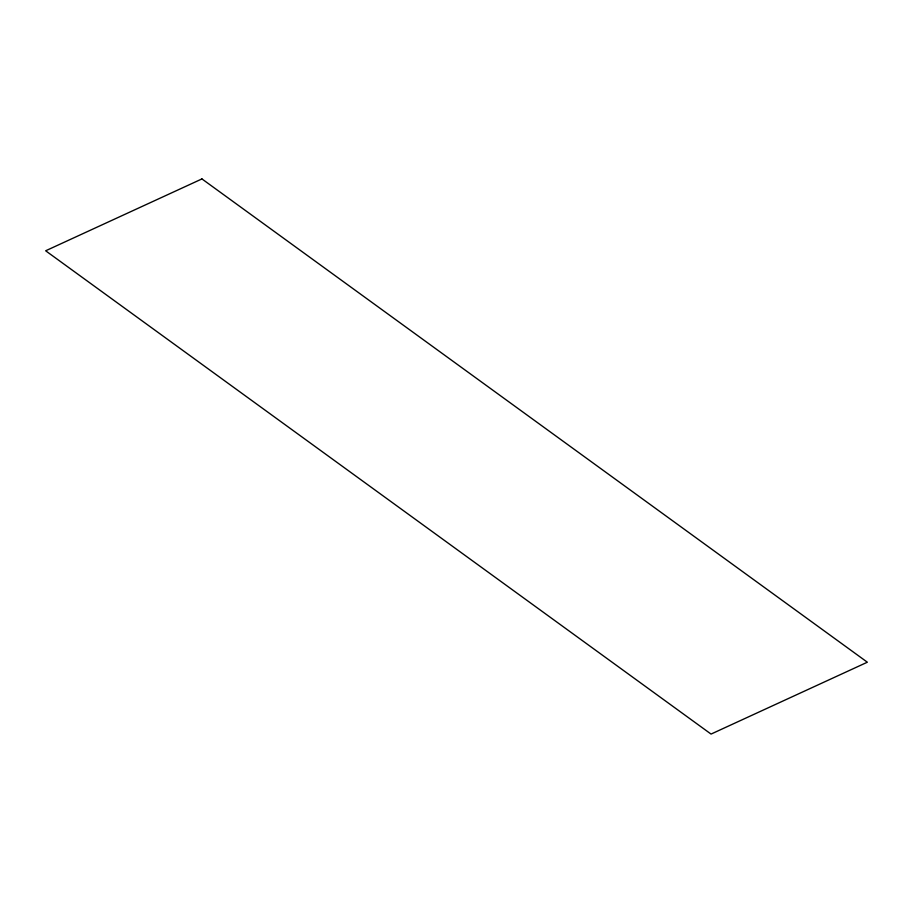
<?xml version="1.0" encoding="UTF-8"?>
<svg xmlns="http://www.w3.org/2000/svg" width="913" height="913" viewBox="0 0 913 913"><rect width="100%" height="100%" fill="white"/><g stroke="black" fill="none" stroke-linecap="round" stroke-linejoin="round"><path stroke-width="1.37" d="M201.944 178.925L45.65 250.79L711.056 734.075L867.35 662.21L201.944 178.925"/></g></svg>
